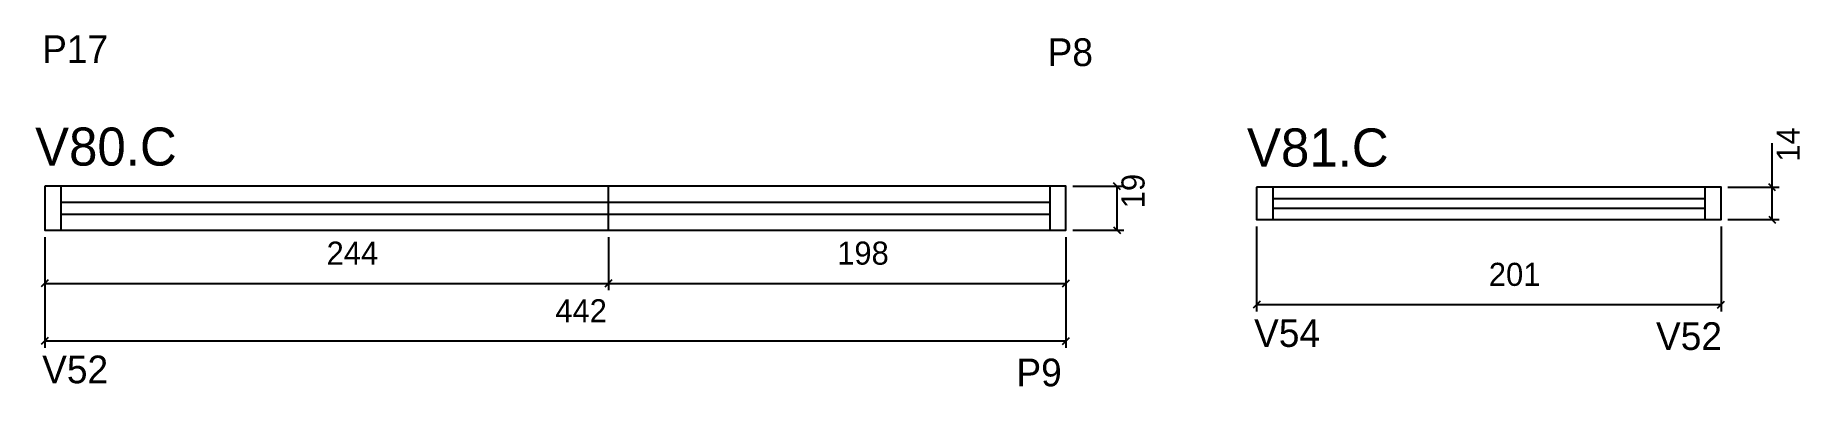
# Model space of a CAD drawing. Header units: metres. Extents: x 4659 to 5422, y -1423 to -1271.
import ezdxf

# ---------------------------------------------------------------- set-up
doc = ezdxf.new("R2010")
doc.units = ezdxf.units.M
for name, color, linetype in [('5', 7, 'Continuous'), ('COTA', 7, 'Continuous'), ('NOMENCLATURA', 7, 'Continuous'), ('Painéis', 7, 'Continuous'), ('SARR_2.2x7', 7, 'Continuous'), ('SARR_EDITAR', 7, 'Continuous')]:
    doc.layers.add(name, color=color, linetype=linetype)

msp = doc.modelspace()

# ---------------------------------------------------------------- linework, layer by layer
at = {"layer": 'COTA', "color": 4, "lineweight": 25}
for p, q in [((5410.42, -1336.88), (5410.42, -1317.76)), ((5107.76, -1336.48), (5129.88, -1336.48)), ((5126.88, -1355.48), (5126.88, -1336.48)), ((5391.3, -1336.88), (5413.42, -1336.88)), ((5410.42, -1350.88), (5410.42, -1336.88)), ((5391.3, -1350.88), (5413.42, -1350.88)), ((4662.76, -1358.48), (4662.76, -1406.47)), ((5104.76, -1358.48), (5104.76, -1406.47)), ((5107.76, -1355.48), (5129.88, -1355.48)), ((5187.3, -1353.88), (5187.3, -1390.71)), ((5388.3, -1353.88), (5388.3, -1390.71)), ((5187.3, -1387.71), (5388.3, -1387.71)), ((4662.76, -1403.47), (5104.76, -1403.47))]:
    msp.add_line(p, q, dxfattribs=at)
at = {"layer": 'COTA', "color": 0, "lineweight": 25}
for p, q in [((5128.38, -1337.98), (5125.38, -1334.98)), ((5411.92, -1338.38), (5408.92, -1335.38)), ((5408.92, -1349.38), (5411.92, -1352.38)), ((5125.38, -1353.98), (5128.38, -1356.98)), ((5188.8, -1386.21), (5185.8, -1389.21)), ((5386.8, -1389.21), (5389.8, -1386.21)), ((4664.26, -1401.97), (4661.26, -1404.97)), ((5103.26, -1404.97), (5106.26, -1401.97))]:
    msp.add_line(p, q, dxfattribs=at)
at = {"layer": 'Painéis', "color": 200, "lineweight": 25}
msp.add_line((4906.76, -1355.48), (4906.76, -1336.48), dxfattribs=at)
at = {"layer": 'Painéis', "color": 4, "lineweight": 25}
for p, q in [((4662.76, -1358.48), (4662.76, -1381.52)), ((4906.76, -1358.48), (4906.76, -1381.52)), ((4906.76, -1358.48), (4906.76, -1381.52)), ((5104.76, -1358.48), (5104.76, -1381.52)), ((4662.76, -1378.52), (4906.76, -1378.52)), ((4906.76, -1378.52), (5104.76, -1378.52))]:
    msp.add_line(p, q, dxfattribs=at)
at = {"layer": 'Painéis', "color": 0, "lineweight": 25}
for p, q in [((4664.26, -1377.02), (4661.26, -1380.02)), ((4905.26, -1380.02), (4908.26, -1377.02)), ((4908.26, -1377.02), (4905.26, -1380.02)), ((5103.26, -1380.02), (5106.26, -1377.02))]:
    msp.add_line(p, q, dxfattribs=at)
at = {"layer": 'Painéis', "color": 200, "lineweight": 25}
for points in [[(4662.76, -1336.48), (4662.76, -1355.48), (5104.76, -1355.48), (5104.76, -1336.48), (4662.76, -1336.48)], [(5187.3, -1336.88), (5187.3, -1350.88), (5388.3, -1350.88), (5388.3, -1336.88), (5187.3, -1336.88)]]:
    msp.add_lwpolyline(points, dxfattribs=at)
at = {"layer": 'SARR_2.2x7', "color": 40, "lineweight": 25}
for p, q in [((4669.76, -1336.48), (4669.76, -1355.48)), ((4906.76, -1343.48), (4669.76, -1343.48)), ((5097.76, -1343.48), (4906.76, -1343.48)), ((5097.76, -1336.48), (5097.76, -1355.48)), ((5194.3, -1336.88), (5194.3, -1350.88)), ((5381.3, -1336.88), (5381.3, -1350.88)), ((4669.76, -1348.48), (4906.76, -1348.48)), ((4906.76, -1348.48), (5097.76, -1348.48))]:
    msp.add_line(p, q, dxfattribs=at)
at = {"layer": 'SARR_EDITAR', "color": 141, "lineweight": 25}
for p, q in [((5381.3, -1341.88), (5194.3, -1341.88)), ((5194.3, -1345.88), (5381.3, -1345.88))]:
    msp.add_line(p, q, dxfattribs=at)

# ---------------------------------------------------------------- texts
at = {"layer": '5', "color": 5, "lineweight": 25}
for s, p in [('P17', (4661.65, -1283.05)), ('P8', (5096.82, -1284.39)), ('V54', (5186.19, -1406.03)), ('V52', (5360.14, -1407.36)), ('V52', (4661.65, -1421.79)), ('P9', (5083.32, -1423.12))]:
    msp.add_text(s, height=12, rotation=359.99996, dxfattribs=at).set_placement(p)
at = {"layer": 'COTA', "color": 240, "lineweight": 25}
for s, p in [('14', (5422.35, -1325.82)), ('19', (5138.79, -1345.98))]:
    msp.add_text(s, height=10, rotation=90, dxfattribs=at).set_placement(p)
for s, p in [('201', (5287.8, -1379.61)), ('442', (4883.76, -1395.4))]:
    msp.add_text(s, height=10, dxfattribs=at).set_placement(p)
at = {"layer": 'NOMENCLATURA', "color": 7, "lineweight": 25}
for s, p in [('V80.C', (4658.58, -1327.51)), ('V81.C', (5183.11, -1327.9))]:
    msp.add_text(s, height=16.5, dxfattribs=at).set_placement(p)
at = {"layer": 'Painéis', "color": 240, "lineweight": 25}
for s, p in [('244', (4784.76, -1370.44)), ('198', (5005.76, -1370.41))]:
    msp.add_text(s, height=10, dxfattribs=at).set_placement(p)

doc.saveas('drawing.dxf')
